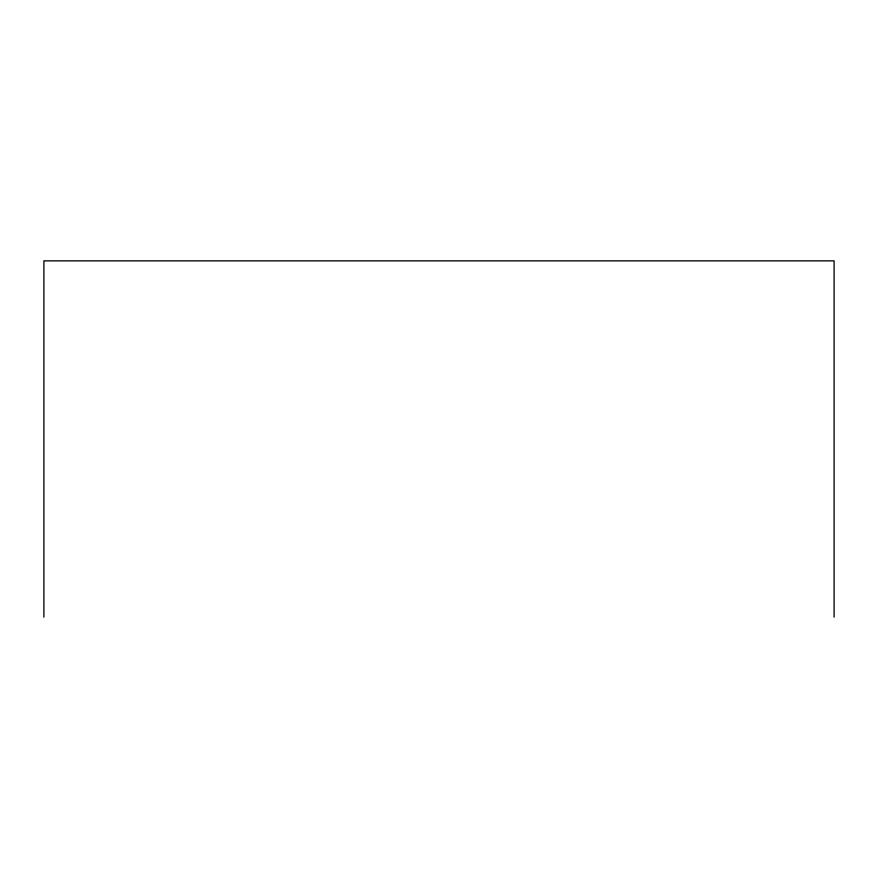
<?xml version="1.0" encoding="UTF-8"?>
<svg xmlns="http://www.w3.org/2000/svg" width="878" height="878" viewBox="0 0 878 878"><rect width="100%" height="100%" fill="white"/><g stroke="black" fill="none" stroke-linecap="round" stroke-linejoin="round"><path stroke-width="1.32" d="M834.1 617.146L834.1 260.854L43.9 260.854L43.9 617.146"/></g></svg>
